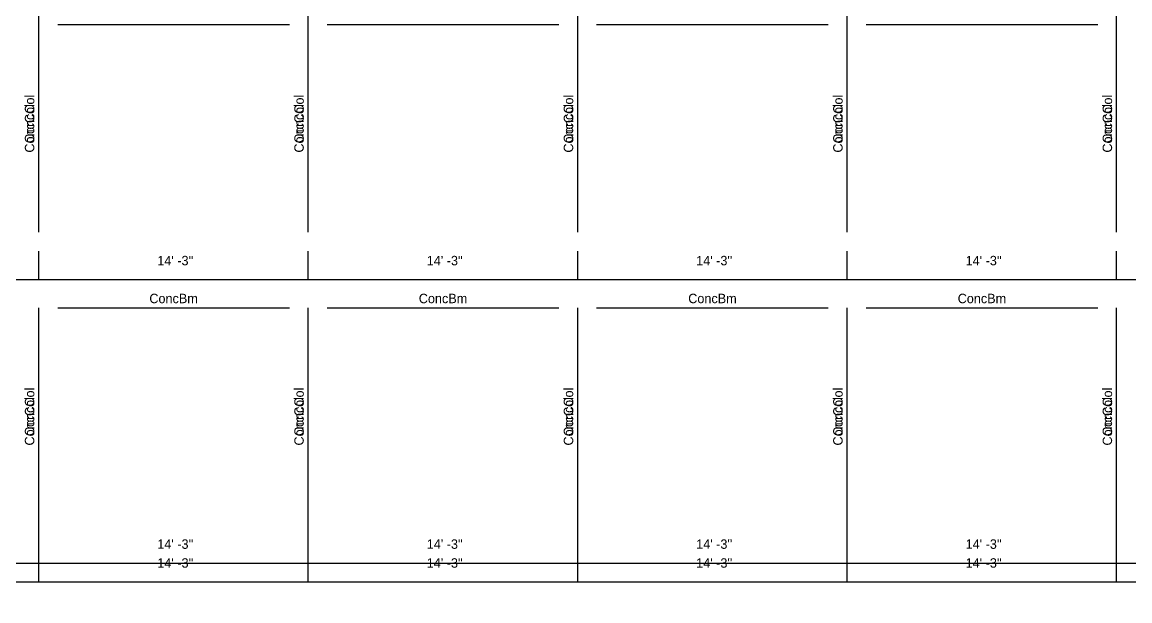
# Model space of a CAD drawing. Extents: x -38 to 2998, y -195 to 11529.
# Drawn here: x 734 to 1437, y -186 to 181 of the extents above; entities that cross this region are included whole.
import ezdxf
from ezdxf.enums import TextEntityAlignment as Align

# ---------------------------------------------------------------- set-up
doc = ezdxf.new("R2010")
doc.units = 0
doc.header["$MEASUREMENT"] = 0
doc.layers.get('0').update_dxf_attribs({"linetype": 'CONTINUOUS'})
for name, color, linetype in [('CENTERLINES', 7, 'CONTINUOUS'), ('DIMENSIONS', 4, 'CONTINUOUS'), ('TEXT', 5, 'CONTINUOUS')]:
    doc.layers.add(name, color=color, linetype=linetype)
doc.dimstyles.get("Standard").update_dxf_attribs({"dimtxt": 0.18, "dimasz": 0.18, "dimexe": 0.18, "dimexo": 0.0625, "dimgap": 0.09, "dimtad": 0, "dimtih": 1, "dimtoh": 1, "dimdec": 4, "dimzin": 0, "dimtxsty": 'STANDARD', "dimcen": 0.09, "dimazin": 3, "dimtfac": 1, "dimtdec": 4, "dimtofl": 0, "dimtmove": 0, "dimatfit": 3, "dimtolj": 1, "dimtzin": 0})

# ---------------------------------------------------------------- blocks, each defined once
blk = doc.blocks.new('*D3343')
at = {"color": 1, "linetype": 'BYBLOCK'}
for points in [[(578.73, -169.23), (577.67, -170.29), (570.25, -177.71), (569.19, -178.77)], [(749.73, -169.23), (748.67, -170.29), (741.25, -177.71), (740.19, -178.77)]]:
    blk.add_solid(points, dxfattribs=at)
at = {"layer": 'DIMENSIONS', "color": 9, "linetype": 'BYBLOCK'}
for p, q in [((573.96, -174), (573.96, -156)), ((744.96, -174), (744.96, -156))]:
    blk.add_line(p, q, dxfattribs=at)
at = {"layer": 'DIMENSIONS', "color": 0, "linetype": 'BYBLOCK'}
blk.add_line((573.96, -174), (744.96, -174), dxfattribs=at)
at = {"layer": 'DIMENSIONS', "color": 0, "linetype": 'BYBLOCK', "insert": (659.46, -162), "char_height": 6, "attachment_point": 5}
blk.add_mtext("\\A1; 14' -3''", dxfattribs=at)
blk = doc.blocks.new('*D3344')
at = {"color": 1, "linetype": 'BYBLOCK'}
for points in [[(749.73, -169.23), (748.67, -170.29), (741.25, -177.71), (740.19, -178.77)], [(920.73, -169.23), (919.67, -170.29), (912.25, -177.71), (911.19, -178.77)]]:
    blk.add_solid(points, dxfattribs=at)
at = {"layer": 'DIMENSIONS', "color": 9, "linetype": 'BYBLOCK'}
for p, q in [((744.96, -174), (744.96, -156)), ((915.96, -174), (915.96, -156))]:
    blk.add_line(p, q, dxfattribs=at)
at = {"layer": 'DIMENSIONS', "color": 0, "linetype": 'BYBLOCK'}
blk.add_line((744.96, -174), (915.96, -174), dxfattribs=at)
at = {"layer": 'DIMENSIONS', "color": 0, "linetype": 'BYBLOCK', "insert": (830.46, -162), "char_height": 6, "attachment_point": 5}
blk.add_mtext("\\A1; 14' -3''", dxfattribs=at)
blk = doc.blocks.new('*D3345')
at = {"color": 1, "linetype": 'BYBLOCK'}
for points in [[(920.73, -169.23), (919.67, -170.29), (912.25, -177.71), (911.19, -178.77)], [(1091.73, -169.23), (1090.67, -170.29), (1083.25, -177.71), (1082.19, -178.77)]]:
    blk.add_solid(points, dxfattribs=at)
at = {"layer": 'DIMENSIONS', "color": 9, "linetype": 'BYBLOCK'}
for p, q in [((915.96, -174), (915.96, -156)), ((1086.96, -174), (1086.96, -156))]:
    blk.add_line(p, q, dxfattribs=at)
at = {"layer": 'DIMENSIONS', "color": 0, "linetype": 'BYBLOCK'}
blk.add_line((915.96, -174), (1086.96, -174), dxfattribs=at)
at = {"layer": 'DIMENSIONS', "color": 0, "linetype": 'BYBLOCK', "insert": (1001.46, -162), "char_height": 6, "attachment_point": 5}
blk.add_mtext("\\A1; 14' -3''", dxfattribs=at)
blk = doc.blocks.new('*D3346')
at = {"color": 1, "linetype": 'BYBLOCK'}
for points in [[(1091.73, -169.23), (1090.67, -170.29), (1083.25, -177.71), (1082.19, -178.77)], [(1262.73, -169.23), (1261.67, -170.29), (1254.25, -177.71), (1253.19, -178.77)]]:
    blk.add_solid(points, dxfattribs=at)
at = {"layer": 'DIMENSIONS', "color": 9, "linetype": 'BYBLOCK'}
for p, q in [((1086.96, -174), (1086.96, -156)), ((1257.96, -174), (1257.96, -156))]:
    blk.add_line(p, q, dxfattribs=at)
at = {"layer": 'DIMENSIONS', "color": 0, "linetype": 'BYBLOCK'}
blk.add_line((1086.96, -174), (1257.96, -174), dxfattribs=at)
at = {"layer": 'DIMENSIONS', "color": 0, "linetype": 'BYBLOCK', "insert": (1172.46, -162), "char_height": 6, "attachment_point": 5}
blk.add_mtext("\\A1; 14' -3''", dxfattribs=at)
blk = doc.blocks.new('*D3347')
at = {"color": 1, "linetype": 'BYBLOCK'}
for points in [[(1262.73, -169.23), (1261.67, -170.29), (1254.25, -177.71), (1253.19, -178.77)], [(1433.73, -169.23), (1432.67, -170.29), (1425.25, -177.71), (1424.19, -178.77)]]:
    blk.add_solid(points, dxfattribs=at)
at = {"layer": 'DIMENSIONS', "color": 9, "linetype": 'BYBLOCK'}
for p, q in [((1257.96, -174), (1257.96, -156)), ((1428.96, -174), (1428.96, -156))]:
    blk.add_line(p, q, dxfattribs=at)
at = {"layer": 'DIMENSIONS', "color": 0, "linetype": 'BYBLOCK'}
blk.add_line((1257.96, -174), (1428.96, -174), dxfattribs=at)
at = {"layer": 'DIMENSIONS', "color": 0, "linetype": 'BYBLOCK', "insert": (1343.46, -162), "char_height": 6, "attachment_point": 5}
blk.add_mtext("\\A1; 14' -3''", dxfattribs=at)
blk = doc.blocks.new('*D3348')
at = {"color": 1, "linetype": 'BYBLOCK'}
for points in [[(1433.73, -169.23), (1432.67, -170.29), (1425.25, -177.71), (1424.19, -178.77)], [(1604.73, -169.23), (1603.67, -170.29), (1596.25, -177.71), (1595.19, -178.77)]]:
    blk.add_solid(points, dxfattribs=at)
at = {"layer": 'DIMENSIONS', "color": 9, "linetype": 'BYBLOCK'}
for p, q in [((1428.96, -174), (1428.96, -156)), ((1599.96, -174), (1599.96, -156))]:
    blk.add_line(p, q, dxfattribs=at)
at = {"layer": 'DIMENSIONS', "color": 0, "linetype": 'BYBLOCK'}
blk.add_line((1428.96, -174), (1599.96, -174), dxfattribs=at)
at = {"layer": 'DIMENSIONS', "color": 0, "linetype": 'BYBLOCK', "insert": (1514.46, -162), "char_height": 6, "attachment_point": 5}
blk.add_mtext("\\A1; 14' -3''", dxfattribs=at)
blk = doc.blocks.new('*D3364')
at = {"color": 1, "linetype": 'BYBLOCK'}
for points in [[(578.73, 22.77), (577.67, 21.71), (570.25, 14.29), (569.19, 13.23)], [(749.73, 22.77), (748.67, 21.71), (741.25, 14.29), (740.19, 13.23)]]:
    blk.add_solid(points, dxfattribs=at)
at = {"layer": 'DIMENSIONS', "color": 9, "linetype": 'BYBLOCK'}
for p, q in [((573.96, 18), (573.96, 36)), ((744.96, 18), (744.96, 36))]:
    blk.add_line(p, q, dxfattribs=at)
at = {"layer": 'DIMENSIONS', "color": 0, "linetype": 'BYBLOCK'}
blk.add_line((573.96, 18), (744.96, 18), dxfattribs=at)
at = {"layer": 'DIMENSIONS', "color": 0, "linetype": 'BYBLOCK', "insert": (659.46, 30), "char_height": 6, "attachment_point": 5}
blk.add_mtext("\\A1; 14' -3''", dxfattribs=at)
blk = doc.blocks.new('*D3365')
at = {"color": 1, "linetype": 'BYBLOCK'}
for points in [[(749.73, 22.77), (748.67, 21.71), (741.25, 14.29), (740.19, 13.23)], [(920.73, 22.77), (919.67, 21.71), (912.25, 14.29), (911.19, 13.23)]]:
    blk.add_solid(points, dxfattribs=at)
at = {"layer": 'DIMENSIONS', "color": 9, "linetype": 'BYBLOCK'}
for p, q in [((744.96, 18), (744.96, 36)), ((915.96, 18), (915.96, 36))]:
    blk.add_line(p, q, dxfattribs=at)
at = {"layer": 'DIMENSIONS', "color": 0, "linetype": 'BYBLOCK'}
blk.add_line((744.96, 18), (915.96, 18), dxfattribs=at)
at = {"layer": 'DIMENSIONS', "color": 0, "linetype": 'BYBLOCK', "insert": (830.46, 30), "char_height": 6, "attachment_point": 5}
blk.add_mtext("\\A1; 14' -3''", dxfattribs=at)
blk = doc.blocks.new('*D3366')
at = {"color": 1, "linetype": 'BYBLOCK'}
for points in [[(920.73, 22.77), (919.67, 21.71), (912.25, 14.29), (911.19, 13.23)], [(1091.73, 22.77), (1090.67, 21.71), (1083.25, 14.29), (1082.19, 13.23)]]:
    blk.add_solid(points, dxfattribs=at)
at = {"layer": 'DIMENSIONS', "color": 9, "linetype": 'BYBLOCK'}
for p, q in [((915.96, 18), (915.96, 36)), ((1086.96, 18), (1086.96, 36))]:
    blk.add_line(p, q, dxfattribs=at)
at = {"layer": 'DIMENSIONS', "color": 0, "linetype": 'BYBLOCK'}
blk.add_line((915.96, 18), (1086.96, 18), dxfattribs=at)
at = {"layer": 'DIMENSIONS', "color": 0, "linetype": 'BYBLOCK', "insert": (1001.46, 30), "char_height": 6, "attachment_point": 5}
blk.add_mtext("\\A1; 14' -3''", dxfattribs=at)
blk = doc.blocks.new('*D3367')
at = {"color": 1, "linetype": 'BYBLOCK'}
for points in [[(1091.73, 22.77), (1090.67, 21.71), (1083.25, 14.29), (1082.19, 13.23)], [(1262.73, 22.77), (1261.67, 21.71), (1254.25, 14.29), (1253.19, 13.23)]]:
    blk.add_solid(points, dxfattribs=at)
at = {"layer": 'DIMENSIONS', "color": 9, "linetype": 'BYBLOCK'}
for p, q in [((1086.96, 18), (1086.96, 36)), ((1257.96, 18), (1257.96, 36))]:
    blk.add_line(p, q, dxfattribs=at)
at = {"layer": 'DIMENSIONS', "color": 0, "linetype": 'BYBLOCK'}
blk.add_line((1086.96, 18), (1257.96, 18), dxfattribs=at)
at = {"layer": 'DIMENSIONS', "color": 0, "linetype": 'BYBLOCK', "insert": (1172.46, 30), "char_height": 6, "attachment_point": 5}
blk.add_mtext("\\A1; 14' -3''", dxfattribs=at)
blk = doc.blocks.new('*D3368')
at = {"color": 1, "linetype": 'BYBLOCK'}
for points in [[(1262.73, 22.77), (1261.67, 21.71), (1254.25, 14.29), (1253.19, 13.23)], [(1433.73, 22.77), (1432.67, 21.71), (1425.25, 14.29), (1424.19, 13.23)]]:
    blk.add_solid(points, dxfattribs=at)
at = {"layer": 'DIMENSIONS', "color": 9, "linetype": 'BYBLOCK'}
for p, q in [((1257.96, 18), (1257.96, 36)), ((1428.96, 18), (1428.96, 36))]:
    blk.add_line(p, q, dxfattribs=at)
at = {"layer": 'DIMENSIONS', "color": 0, "linetype": 'BYBLOCK'}
blk.add_line((1257.96, 18), (1428.96, 18), dxfattribs=at)
at = {"layer": 'DIMENSIONS', "color": 0, "linetype": 'BYBLOCK', "insert": (1343.46, 30), "char_height": 6, "attachment_point": 5}
blk.add_mtext("\\A1; 14' -3''", dxfattribs=at)
blk = doc.blocks.new('*D3369')
at = {"color": 1, "linetype": 'BYBLOCK'}
for points in [[(1433.73, 22.77), (1432.67, 21.71), (1425.25, 14.29), (1424.19, 13.23)], [(1604.73, 22.77), (1603.67, 21.71), (1596.25, 14.29), (1595.19, 13.23)]]:
    blk.add_solid(points, dxfattribs=at)
at = {"layer": 'DIMENSIONS', "color": 9, "linetype": 'BYBLOCK'}
for p, q in [((1428.96, 18), (1428.96, 36)), ((1599.96, 18), (1599.96, 36))]:
    blk.add_line(p, q, dxfattribs=at)
at = {"layer": 'DIMENSIONS', "color": 0, "linetype": 'BYBLOCK'}
blk.add_line((1428.96, 18), (1599.96, 18), dxfattribs=at)
at = {"layer": 'DIMENSIONS', "color": 0, "linetype": 'BYBLOCK', "insert": (1514.46, 30), "char_height": 6, "attachment_point": 5}
blk.add_mtext("\\A1; 14' -3''", dxfattribs=at)
blk = doc.blocks.new('*D3813')
at = {"color": 1, "linetype": 'BYBLOCK'}
for points in [[(578.73, -157.23), (577.67, -158.29), (570.25, -165.71), (569.19, -166.77)], [(749.73, -157.23), (748.67, -158.29), (741.25, -165.71), (740.19, -166.77)]]:
    blk.add_solid(points, dxfattribs=at)
at = {"layer": 'DIMENSIONS', "color": 9, "linetype": 'BYBLOCK'}
for p, q in [((573.96, -162), (573.96, -144)), ((744.96, -162), (744.96, -144))]:
    blk.add_line(p, q, dxfattribs=at)
at = {"layer": 'DIMENSIONS', "color": 0, "linetype": 'BYBLOCK'}
blk.add_line((573.96, -162), (744.96, -162), dxfattribs=at)
at = {"layer": 'DIMENSIONS', "color": 0, "linetype": 'BYBLOCK', "insert": (659.46, -150), "char_height": 6, "attachment_point": 5}
blk.add_mtext("\\A1; 14' -3''", dxfattribs=at)
blk = doc.blocks.new('*D3814')
at = {"color": 1, "linetype": 'BYBLOCK'}
for points in [[(749.73, -157.23), (748.67, -158.29), (741.25, -165.71), (740.19, -166.77)], [(920.73, -157.23), (919.67, -158.29), (912.25, -165.71), (911.19, -166.77)]]:
    blk.add_solid(points, dxfattribs=at)
at = {"layer": 'DIMENSIONS', "color": 9, "linetype": 'BYBLOCK'}
for p, q in [((744.96, -162), (744.96, -144)), ((915.96, -162), (915.96, -144))]:
    blk.add_line(p, q, dxfattribs=at)
at = {"layer": 'DIMENSIONS', "color": 0, "linetype": 'BYBLOCK'}
blk.add_line((744.96, -162), (915.96, -162), dxfattribs=at)
at = {"layer": 'DIMENSIONS', "color": 0, "linetype": 'BYBLOCK', "insert": (830.46, -150), "char_height": 6, "attachment_point": 5}
blk.add_mtext("\\A1; 14' -3''", dxfattribs=at)
blk = doc.blocks.new('*D3815')
at = {"color": 1, "linetype": 'BYBLOCK'}
for points in [[(920.73, -157.23), (919.67, -158.29), (912.25, -165.71), (911.19, -166.77)], [(1091.73, -157.23), (1090.67, -158.29), (1083.25, -165.71), (1082.19, -166.77)]]:
    blk.add_solid(points, dxfattribs=at)
at = {"layer": 'DIMENSIONS', "color": 9, "linetype": 'BYBLOCK'}
for p, q in [((915.96, -162), (915.96, -144)), ((1086.96, -162), (1086.96, -144))]:
    blk.add_line(p, q, dxfattribs=at)
at = {"layer": 'DIMENSIONS', "color": 0, "linetype": 'BYBLOCK'}
blk.add_line((915.96, -162), (1086.96, -162), dxfattribs=at)
at = {"layer": 'DIMENSIONS', "color": 0, "linetype": 'BYBLOCK', "insert": (1001.46, -150), "char_height": 6, "attachment_point": 5}
blk.add_mtext("\\A1; 14' -3''", dxfattribs=at)
blk = doc.blocks.new('*D3816')
at = {"color": 1, "linetype": 'BYBLOCK'}
for points in [[(1091.73, -157.23), (1090.67, -158.29), (1083.25, -165.71), (1082.19, -166.77)], [(1262.73, -157.23), (1261.67, -158.29), (1254.25, -165.71), (1253.19, -166.77)]]:
    blk.add_solid(points, dxfattribs=at)
at = {"layer": 'DIMENSIONS', "color": 9, "linetype": 'BYBLOCK'}
for p, q in [((1086.96, -162), (1086.96, -144)), ((1257.96, -162), (1257.96, -144))]:
    blk.add_line(p, q, dxfattribs=at)
at = {"layer": 'DIMENSIONS', "color": 0, "linetype": 'BYBLOCK'}
blk.add_line((1086.96, -162), (1257.96, -162), dxfattribs=at)
at = {"layer": 'DIMENSIONS', "color": 0, "linetype": 'BYBLOCK', "insert": (1172.46, -150), "char_height": 6, "attachment_point": 5}
blk.add_mtext("\\A1; 14' -3''", dxfattribs=at)
blk = doc.blocks.new('*D3817')
at = {"color": 1, "linetype": 'BYBLOCK'}
for points in [[(1262.73, -157.23), (1261.67, -158.29), (1254.25, -165.71), (1253.19, -166.77)], [(1433.73, -157.23), (1432.67, -158.29), (1425.25, -165.71), (1424.19, -166.77)]]:
    blk.add_solid(points, dxfattribs=at)
at = {"layer": 'DIMENSIONS', "color": 9, "linetype": 'BYBLOCK'}
for p, q in [((1257.96, -162), (1257.96, -144)), ((1428.96, -162), (1428.96, -144))]:
    blk.add_line(p, q, dxfattribs=at)
at = {"layer": 'DIMENSIONS', "color": 0, "linetype": 'BYBLOCK'}
blk.add_line((1257.96, -162), (1428.96, -162), dxfattribs=at)
at = {"layer": 'DIMENSIONS', "color": 0, "linetype": 'BYBLOCK', "insert": (1343.46, -150), "char_height": 6, "attachment_point": 5}
blk.add_mtext("\\A1; 14' -3''", dxfattribs=at)
blk = doc.blocks.new('*D3818')
at = {"color": 1, "linetype": 'BYBLOCK'}
for points in [[(1433.73, -157.23), (1432.67, -158.29), (1425.25, -165.71), (1424.19, -166.77)], [(1604.73, -157.23), (1603.67, -158.29), (1596.25, -165.71), (1595.19, -166.77)]]:
    blk.add_solid(points, dxfattribs=at)
at = {"layer": 'DIMENSIONS', "color": 9, "linetype": 'BYBLOCK'}
for p, q in [((1428.96, -162), (1428.96, -144)), ((1599.96, -162), (1599.96, -144))]:
    blk.add_line(p, q, dxfattribs=at)
at = {"layer": 'DIMENSIONS', "color": 0, "linetype": 'BYBLOCK'}
blk.add_line((1428.96, -162), (1599.96, -162), dxfattribs=at)
at = {"layer": 'DIMENSIONS', "color": 0, "linetype": 'BYBLOCK', "insert": (1514.46, -150), "char_height": 6, "attachment_point": 5}
blk.add_mtext("\\A1; 14' -3''", dxfattribs=at)
blk = doc.blocks.new('*D3834')
at = {"color": 1, "linetype": 'BYBLOCK'}
for points in [[(578.73, 22.77), (577.67, 21.71), (570.25, 14.29), (569.19, 13.23)], [(749.73, 22.77), (748.67, 21.71), (741.25, 14.29), (740.19, 13.23)]]:
    blk.add_solid(points, dxfattribs=at)
at = {"layer": 'DIMENSIONS', "color": 9, "linetype": 'BYBLOCK'}
for p, q in [((573.96, 18), (573.96, 36)), ((744.96, 18), (744.96, 36))]:
    blk.add_line(p, q, dxfattribs=at)
at = {"layer": 'DIMENSIONS', "color": 0, "linetype": 'BYBLOCK'}
blk.add_line((573.96, 18), (744.96, 18), dxfattribs=at)
at = {"layer": 'DIMENSIONS', "color": 0, "linetype": 'BYBLOCK', "insert": (659.46, 30), "char_height": 6, "attachment_point": 5}
blk.add_mtext("\\A1; 14' -3''", dxfattribs=at)
blk = doc.blocks.new('*D3835')
at = {"color": 1, "linetype": 'BYBLOCK'}
for points in [[(749.73, 22.77), (748.67, 21.71), (741.25, 14.29), (740.19, 13.23)], [(920.73, 22.77), (919.67, 21.71), (912.25, 14.29), (911.19, 13.23)]]:
    blk.add_solid(points, dxfattribs=at)
at = {"layer": 'DIMENSIONS', "color": 9, "linetype": 'BYBLOCK'}
for p, q in [((744.96, 18), (744.96, 36)), ((915.96, 18), (915.96, 36))]:
    blk.add_line(p, q, dxfattribs=at)
at = {"layer": 'DIMENSIONS', "color": 0, "linetype": 'BYBLOCK'}
blk.add_line((744.96, 18), (915.96, 18), dxfattribs=at)
at = {"layer": 'DIMENSIONS', "color": 0, "linetype": 'BYBLOCK', "insert": (830.46, 30), "char_height": 6, "attachment_point": 5}
blk.add_mtext("\\A1; 14' -3''", dxfattribs=at)
blk = doc.blocks.new('*D3836')
at = {"color": 1, "linetype": 'BYBLOCK'}
for points in [[(920.73, 22.77), (919.67, 21.71), (912.25, 14.29), (911.19, 13.23)], [(1091.73, 22.77), (1090.67, 21.71), (1083.25, 14.29), (1082.19, 13.23)]]:
    blk.add_solid(points, dxfattribs=at)
at = {"layer": 'DIMENSIONS', "color": 9, "linetype": 'BYBLOCK'}
for p, q in [((915.96, 18), (915.96, 36)), ((1086.96, 18), (1086.96, 36))]:
    blk.add_line(p, q, dxfattribs=at)
at = {"layer": 'DIMENSIONS', "color": 0, "linetype": 'BYBLOCK'}
blk.add_line((915.96, 18), (1086.96, 18), dxfattribs=at)
at = {"layer": 'DIMENSIONS', "color": 0, "linetype": 'BYBLOCK', "insert": (1001.46, 30), "char_height": 6, "attachment_point": 5}
blk.add_mtext("\\A1; 14' -3''", dxfattribs=at)
blk = doc.blocks.new('*D3837')
at = {"color": 1, "linetype": 'BYBLOCK'}
for points in [[(1091.73, 22.77), (1090.67, 21.71), (1083.25, 14.29), (1082.19, 13.23)], [(1262.73, 22.77), (1261.67, 21.71), (1254.25, 14.29), (1253.19, 13.23)]]:
    blk.add_solid(points, dxfattribs=at)
at = {"layer": 'DIMENSIONS', "color": 9, "linetype": 'BYBLOCK'}
for p, q in [((1086.96, 18), (1086.96, 36)), ((1257.96, 18), (1257.96, 36))]:
    blk.add_line(p, q, dxfattribs=at)
at = {"layer": 'DIMENSIONS', "color": 0, "linetype": 'BYBLOCK'}
blk.add_line((1086.96, 18), (1257.96, 18), dxfattribs=at)
at = {"layer": 'DIMENSIONS', "color": 0, "linetype": 'BYBLOCK', "insert": (1172.46, 30), "char_height": 6, "attachment_point": 5}
blk.add_mtext("\\A1; 14' -3''", dxfattribs=at)
blk = doc.blocks.new('*D3838')
at = {"color": 1, "linetype": 'BYBLOCK'}
for points in [[(1262.73, 22.77), (1261.67, 21.71), (1254.25, 14.29), (1253.19, 13.23)], [(1433.73, 22.77), (1432.67, 21.71), (1425.25, 14.29), (1424.19, 13.23)]]:
    blk.add_solid(points, dxfattribs=at)
at = {"layer": 'DIMENSIONS', "color": 9, "linetype": 'BYBLOCK'}
for p, q in [((1257.96, 18), (1257.96, 36)), ((1428.96, 18), (1428.96, 36))]:
    blk.add_line(p, q, dxfattribs=at)
at = {"layer": 'DIMENSIONS', "color": 0, "linetype": 'BYBLOCK'}
blk.add_line((1257.96, 18), (1428.96, 18), dxfattribs=at)
at = {"layer": 'DIMENSIONS', "color": 0, "linetype": 'BYBLOCK', "insert": (1343.46, 30), "char_height": 6, "attachment_point": 5}
blk.add_mtext("\\A1; 14' -3''", dxfattribs=at)
blk = doc.blocks.new('*D3839')
at = {"color": 1, "linetype": 'BYBLOCK'}
for points in [[(1433.73, 22.77), (1432.67, 21.71), (1425.25, 14.29), (1424.19, 13.23)], [(1604.73, 22.77), (1603.67, 21.71), (1596.25, 14.29), (1595.19, 13.23)]]:
    blk.add_solid(points, dxfattribs=at)
at = {"layer": 'DIMENSIONS', "color": 9, "linetype": 'BYBLOCK'}
for p, q in [((1428.96, 18), (1428.96, 36)), ((1599.96, 18), (1599.96, 36))]:
    blk.add_line(p, q, dxfattribs=at)
at = {"layer": 'DIMENSIONS', "color": 0, "linetype": 'BYBLOCK'}
blk.add_line((1428.96, 18), (1599.96, 18), dxfattribs=at)
at = {"layer": 'DIMENSIONS', "color": 0, "linetype": 'BYBLOCK', "insert": (1514.46, 30), "char_height": 6, "attachment_point": 5}
blk.add_mtext("\\A1; 14' -3''", dxfattribs=at)
blk = doc.blocks.new('*D4283')
at = {"color": 1, "linetype": 'BYBLOCK'}
for points in [[(578.73, -157.23), (577.67, -158.29), (570.25, -165.71), (569.19, -166.77)], [(749.73, -157.23), (748.67, -158.29), (741.25, -165.71), (740.19, -166.77)]]:
    blk.add_solid(points, dxfattribs=at)
at = {"layer": 'DIMENSIONS', "color": 9, "linetype": 'BYBLOCK'}
for p, q in [((573.96, -162), (573.96, -144)), ((744.96, -162), (744.96, -144))]:
    blk.add_line(p, q, dxfattribs=at)
at = {"layer": 'DIMENSIONS', "color": 0, "linetype": 'BYBLOCK'}
blk.add_line((573.96, -162), (744.96, -162), dxfattribs=at)
at = {"layer": 'DIMENSIONS', "color": 0, "linetype": 'BYBLOCK', "insert": (659.46, -150), "char_height": 6, "attachment_point": 5}
blk.add_mtext("\\A1; 14' -3''", dxfattribs=at)
blk = doc.blocks.new('*D4284')
at = {"color": 1, "linetype": 'BYBLOCK'}
for points in [[(749.73, -157.23), (748.67, -158.29), (741.25, -165.71), (740.19, -166.77)], [(920.73, -157.23), (919.67, -158.29), (912.25, -165.71), (911.19, -166.77)]]:
    blk.add_solid(points, dxfattribs=at)
at = {"layer": 'DIMENSIONS', "color": 9, "linetype": 'BYBLOCK'}
for p, q in [((744.96, -162), (744.96, -144)), ((915.96, -162), (915.96, -144))]:
    blk.add_line(p, q, dxfattribs=at)
at = {"layer": 'DIMENSIONS', "color": 0, "linetype": 'BYBLOCK'}
blk.add_line((744.96, -162), (915.96, -162), dxfattribs=at)
at = {"layer": 'DIMENSIONS', "color": 0, "linetype": 'BYBLOCK', "insert": (830.46, -150), "char_height": 6, "attachment_point": 5}
blk.add_mtext("\\A1; 14' -3''", dxfattribs=at)
blk = doc.blocks.new('*D4285')
at = {"color": 1, "linetype": 'BYBLOCK'}
for points in [[(920.73, -157.23), (919.67, -158.29), (912.25, -165.71), (911.19, -166.77)], [(1091.73, -157.23), (1090.67, -158.29), (1083.25, -165.71), (1082.19, -166.77)]]:
    blk.add_solid(points, dxfattribs=at)
at = {"layer": 'DIMENSIONS', "color": 9, "linetype": 'BYBLOCK'}
for p, q in [((915.96, -162), (915.96, -144)), ((1086.96, -162), (1086.96, -144))]:
    blk.add_line(p, q, dxfattribs=at)
at = {"layer": 'DIMENSIONS', "color": 0, "linetype": 'BYBLOCK'}
blk.add_line((915.96, -162), (1086.96, -162), dxfattribs=at)
at = {"layer": 'DIMENSIONS', "color": 0, "linetype": 'BYBLOCK', "insert": (1001.46, -150), "char_height": 6, "attachment_point": 5}
blk.add_mtext("\\A1; 14' -3''", dxfattribs=at)
blk = doc.blocks.new('*D4286')
at = {"color": 1, "linetype": 'BYBLOCK'}
for points in [[(1091.73, -157.23), (1090.67, -158.29), (1083.25, -165.71), (1082.19, -166.77)], [(1262.73, -157.23), (1261.67, -158.29), (1254.25, -165.71), (1253.19, -166.77)]]:
    blk.add_solid(points, dxfattribs=at)
at = {"layer": 'DIMENSIONS', "color": 9, "linetype": 'BYBLOCK'}
for p, q in [((1086.96, -162), (1086.96, -144)), ((1257.96, -162), (1257.96, -144))]:
    blk.add_line(p, q, dxfattribs=at)
at = {"layer": 'DIMENSIONS', "color": 0, "linetype": 'BYBLOCK'}
blk.add_line((1086.96, -162), (1257.96, -162), dxfattribs=at)
at = {"layer": 'DIMENSIONS', "color": 0, "linetype": 'BYBLOCK', "insert": (1172.46, -150), "char_height": 6, "attachment_point": 5}
blk.add_mtext("\\A1; 14' -3''", dxfattribs=at)
blk = doc.blocks.new('*D4287')
at = {"color": 1, "linetype": 'BYBLOCK'}
for points in [[(1262.73, -157.23), (1261.67, -158.29), (1254.25, -165.71), (1253.19, -166.77)], [(1433.73, -157.23), (1432.67, -158.29), (1425.25, -165.71), (1424.19, -166.77)]]:
    blk.add_solid(points, dxfattribs=at)
at = {"layer": 'DIMENSIONS', "color": 9, "linetype": 'BYBLOCK'}
for p, q in [((1257.96, -162), (1257.96, -144)), ((1428.96, -162), (1428.96, -144))]:
    blk.add_line(p, q, dxfattribs=at)
at = {"layer": 'DIMENSIONS', "color": 0, "linetype": 'BYBLOCK'}
blk.add_line((1257.96, -162), (1428.96, -162), dxfattribs=at)
at = {"layer": 'DIMENSIONS', "color": 0, "linetype": 'BYBLOCK', "insert": (1343.46, -150), "char_height": 6, "attachment_point": 5}
blk.add_mtext("\\A1; 14' -3''", dxfattribs=at)
blk = doc.blocks.new('*D4288')
at = {"color": 1, "linetype": 'BYBLOCK'}
for points in [[(1433.73, -157.23), (1432.67, -158.29), (1425.25, -165.71), (1424.19, -166.77)], [(1604.73, -157.23), (1603.67, -158.29), (1596.25, -165.71), (1595.19, -166.77)]]:
    blk.add_solid(points, dxfattribs=at)
at = {"layer": 'DIMENSIONS', "color": 9, "linetype": 'BYBLOCK'}
for p, q in [((1428.96, -162), (1428.96, -144)), ((1599.96, -162), (1599.96, -144))]:
    blk.add_line(p, q, dxfattribs=at)
at = {"layer": 'DIMENSIONS', "color": 0, "linetype": 'BYBLOCK'}
blk.add_line((1428.96, -162), (1599.96, -162), dxfattribs=at)
at = {"layer": 'DIMENSIONS', "color": 0, "linetype": 'BYBLOCK', "insert": (1514.46, -150), "char_height": 6, "attachment_point": 5}
blk.add_mtext("\\A1; 14' -3''", dxfattribs=at)
blk = doc.blocks.new('*D4304')
at = {"color": 1, "linetype": 'BYBLOCK'}
for points in [[(578.73, 22.77), (577.67, 21.71), (570.25, 14.29), (569.19, 13.23)], [(749.73, 22.77), (748.67, 21.71), (741.25, 14.29), (740.19, 13.23)]]:
    blk.add_solid(points, dxfattribs=at)
at = {"layer": 'DIMENSIONS', "color": 9, "linetype": 'BYBLOCK'}
for p, q in [((573.96, 18), (573.96, 36)), ((744.96, 18), (744.96, 36))]:
    blk.add_line(p, q, dxfattribs=at)
at = {"layer": 'DIMENSIONS', "color": 0, "linetype": 'BYBLOCK'}
blk.add_line((573.96, 18), (744.96, 18), dxfattribs=at)
at = {"layer": 'DIMENSIONS', "color": 0, "linetype": 'BYBLOCK', "insert": (659.46, 30), "char_height": 6, "attachment_point": 5}
blk.add_mtext("\\A1; 14' -3''", dxfattribs=at)
blk = doc.blocks.new('*D4305')
at = {"color": 1, "linetype": 'BYBLOCK'}
for points in [[(749.73, 22.77), (748.67, 21.71), (741.25, 14.29), (740.19, 13.23)], [(920.73, 22.77), (919.67, 21.71), (912.25, 14.29), (911.19, 13.23)]]:
    blk.add_solid(points, dxfattribs=at)
at = {"layer": 'DIMENSIONS', "color": 9, "linetype": 'BYBLOCK'}
for p, q in [((744.96, 18), (744.96, 36)), ((915.96, 18), (915.96, 36))]:
    blk.add_line(p, q, dxfattribs=at)
at = {"layer": 'DIMENSIONS', "color": 0, "linetype": 'BYBLOCK'}
blk.add_line((744.96, 18), (915.96, 18), dxfattribs=at)
at = {"layer": 'DIMENSIONS', "color": 0, "linetype": 'BYBLOCK', "insert": (830.46, 30), "char_height": 6, "attachment_point": 5}
blk.add_mtext("\\A1; 14' -3''", dxfattribs=at)
blk = doc.blocks.new('*D4306')
at = {"color": 1, "linetype": 'BYBLOCK'}
for points in [[(920.73, 22.77), (919.67, 21.71), (912.25, 14.29), (911.19, 13.23)], [(1091.73, 22.77), (1090.67, 21.71), (1083.25, 14.29), (1082.19, 13.23)]]:
    blk.add_solid(points, dxfattribs=at)
at = {"layer": 'DIMENSIONS', "color": 9, "linetype": 'BYBLOCK'}
for p, q in [((915.96, 18), (915.96, 36)), ((1086.96, 18), (1086.96, 36))]:
    blk.add_line(p, q, dxfattribs=at)
at = {"layer": 'DIMENSIONS', "color": 0, "linetype": 'BYBLOCK'}
blk.add_line((915.96, 18), (1086.96, 18), dxfattribs=at)
at = {"layer": 'DIMENSIONS', "color": 0, "linetype": 'BYBLOCK', "insert": (1001.46, 30), "char_height": 6, "attachment_point": 5}
blk.add_mtext("\\A1; 14' -3''", dxfattribs=at)
blk = doc.blocks.new('*D4307')
at = {"color": 1, "linetype": 'BYBLOCK'}
for points in [[(1091.73, 22.77), (1090.67, 21.71), (1083.25, 14.29), (1082.19, 13.23)], [(1262.73, 22.77), (1261.67, 21.71), (1254.25, 14.29), (1253.19, 13.23)]]:
    blk.add_solid(points, dxfattribs=at)
at = {"layer": 'DIMENSIONS', "color": 9, "linetype": 'BYBLOCK'}
for p, q in [((1086.96, 18), (1086.96, 36)), ((1257.96, 18), (1257.96, 36))]:
    blk.add_line(p, q, dxfattribs=at)
at = {"layer": 'DIMENSIONS', "color": 0, "linetype": 'BYBLOCK'}
blk.add_line((1086.96, 18), (1257.96, 18), dxfattribs=at)
at = {"layer": 'DIMENSIONS', "color": 0, "linetype": 'BYBLOCK', "insert": (1172.46, 30), "char_height": 6, "attachment_point": 5}
blk.add_mtext("\\A1; 14' -3''", dxfattribs=at)
blk = doc.blocks.new('*D4308')
at = {"color": 1, "linetype": 'BYBLOCK'}
for points in [[(1262.73, 22.77), (1261.67, 21.71), (1254.25, 14.29), (1253.19, 13.23)], [(1433.73, 22.77), (1432.67, 21.71), (1425.25, 14.29), (1424.19, 13.23)]]:
    blk.add_solid(points, dxfattribs=at)
at = {"layer": 'DIMENSIONS', "color": 9, "linetype": 'BYBLOCK'}
for p, q in [((1257.96, 18), (1257.96, 36)), ((1428.96, 18), (1428.96, 36))]:
    blk.add_line(p, q, dxfattribs=at)
at = {"layer": 'DIMENSIONS', "color": 0, "linetype": 'BYBLOCK'}
blk.add_line((1257.96, 18), (1428.96, 18), dxfattribs=at)
at = {"layer": 'DIMENSIONS', "color": 0, "linetype": 'BYBLOCK', "insert": (1343.46, 30), "char_height": 6, "attachment_point": 5}
blk.add_mtext("\\A1; 14' -3''", dxfattribs=at)
blk = doc.blocks.new('*D4309')
at = {"color": 1, "linetype": 'BYBLOCK'}
for points in [[(1433.73, 22.77), (1432.67, 21.71), (1425.25, 14.29), (1424.19, 13.23)], [(1604.73, 22.77), (1603.67, 21.71), (1596.25, 14.29), (1595.19, 13.23)]]:
    blk.add_solid(points, dxfattribs=at)
at = {"layer": 'DIMENSIONS', "color": 9, "linetype": 'BYBLOCK'}
for p, q in [((1428.96, 18), (1428.96, 36)), ((1599.96, 18), (1599.96, 36))]:
    blk.add_line(p, q, dxfattribs=at)
at = {"layer": 'DIMENSIONS', "color": 0, "linetype": 'BYBLOCK'}
blk.add_line((1428.96, 18), (1599.96, 18), dxfattribs=at)
at = {"layer": 'DIMENSIONS', "color": 0, "linetype": 'BYBLOCK', "insert": (1514.46, 30), "char_height": 6, "attachment_point": 5}
blk.add_mtext("\\A1; 14' -3''", dxfattribs=at)
blk = doc.blocks.new('*D4753')
at = {"color": 1, "linetype": 'BYBLOCK'}
for points in [[(578.73, -157.23), (577.67, -158.29), (570.25, -165.71), (569.19, -166.77)], [(749.73, -157.23), (748.67, -158.29), (741.25, -165.71), (740.19, -166.77)]]:
    blk.add_solid(points, dxfattribs=at)
at = {"layer": 'DIMENSIONS', "color": 9, "linetype": 'BYBLOCK'}
for p, q in [((573.96, -162), (573.96, -144)), ((744.96, -162), (744.96, -144))]:
    blk.add_line(p, q, dxfattribs=at)
at = {"layer": 'DIMENSIONS', "color": 0, "linetype": 'BYBLOCK'}
blk.add_line((573.96, -162), (744.96, -162), dxfattribs=at)
at = {"layer": 'DIMENSIONS', "color": 0, "linetype": 'BYBLOCK', "insert": (659.46, -150), "char_height": 6, "attachment_point": 5}
blk.add_mtext("\\A1; 14' -3''", dxfattribs=at)
blk = doc.blocks.new('*D4754')
at = {"color": 1, "linetype": 'BYBLOCK'}
for points in [[(749.73, -157.23), (748.67, -158.29), (741.25, -165.71), (740.19, -166.77)], [(920.73, -157.23), (919.67, -158.29), (912.25, -165.71), (911.19, -166.77)]]:
    blk.add_solid(points, dxfattribs=at)
at = {"layer": 'DIMENSIONS', "color": 9, "linetype": 'BYBLOCK'}
for p, q in [((744.96, -162), (744.96, -144)), ((915.96, -162), (915.96, -144))]:
    blk.add_line(p, q, dxfattribs=at)
at = {"layer": 'DIMENSIONS', "color": 0, "linetype": 'BYBLOCK'}
blk.add_line((744.96, -162), (915.96, -162), dxfattribs=at)
at = {"layer": 'DIMENSIONS', "color": 0, "linetype": 'BYBLOCK', "insert": (830.46, -150), "char_height": 6, "attachment_point": 5}
blk.add_mtext("\\A1; 14' -3''", dxfattribs=at)
blk = doc.blocks.new('*D4755')
at = {"color": 1, "linetype": 'BYBLOCK'}
for points in [[(920.73, -157.23), (919.67, -158.29), (912.25, -165.71), (911.19, -166.77)], [(1091.73, -157.23), (1090.67, -158.29), (1083.25, -165.71), (1082.19, -166.77)]]:
    blk.add_solid(points, dxfattribs=at)
at = {"layer": 'DIMENSIONS', "color": 9, "linetype": 'BYBLOCK'}
for p, q in [((915.96, -162), (915.96, -144)), ((1086.96, -162), (1086.96, -144))]:
    blk.add_line(p, q, dxfattribs=at)
at = {"layer": 'DIMENSIONS', "color": 0, "linetype": 'BYBLOCK'}
blk.add_line((915.96, -162), (1086.96, -162), dxfattribs=at)
at = {"layer": 'DIMENSIONS', "color": 0, "linetype": 'BYBLOCK', "insert": (1001.46, -150), "char_height": 6, "attachment_point": 5}
blk.add_mtext("\\A1; 14' -3''", dxfattribs=at)
blk = doc.blocks.new('*D4756')
at = {"color": 1, "linetype": 'BYBLOCK'}
for points in [[(1091.73, -157.23), (1090.67, -158.29), (1083.25, -165.71), (1082.19, -166.77)], [(1262.73, -157.23), (1261.67, -158.29), (1254.25, -165.71), (1253.19, -166.77)]]:
    blk.add_solid(points, dxfattribs=at)
at = {"layer": 'DIMENSIONS', "color": 9, "linetype": 'BYBLOCK'}
for p, q in [((1086.96, -162), (1086.96, -144)), ((1257.96, -162), (1257.96, -144))]:
    blk.add_line(p, q, dxfattribs=at)
at = {"layer": 'DIMENSIONS', "color": 0, "linetype": 'BYBLOCK'}
blk.add_line((1086.96, -162), (1257.96, -162), dxfattribs=at)
at = {"layer": 'DIMENSIONS', "color": 0, "linetype": 'BYBLOCK', "insert": (1172.46, -150), "char_height": 6, "attachment_point": 5}
blk.add_mtext("\\A1; 14' -3''", dxfattribs=at)
blk = doc.blocks.new('*D4757')
at = {"color": 1, "linetype": 'BYBLOCK'}
for points in [[(1262.73, -157.23), (1261.67, -158.29), (1254.25, -165.71), (1253.19, -166.77)], [(1433.73, -157.23), (1432.67, -158.29), (1425.25, -165.71), (1424.19, -166.77)]]:
    blk.add_solid(points, dxfattribs=at)
at = {"layer": 'DIMENSIONS', "color": 9, "linetype": 'BYBLOCK'}
for p, q in [((1257.96, -162), (1257.96, -144)), ((1428.96, -162), (1428.96, -144))]:
    blk.add_line(p, q, dxfattribs=at)
at = {"layer": 'DIMENSIONS', "color": 0, "linetype": 'BYBLOCK'}
blk.add_line((1257.96, -162), (1428.96, -162), dxfattribs=at)
at = {"layer": 'DIMENSIONS', "color": 0, "linetype": 'BYBLOCK', "insert": (1343.46, -150), "char_height": 6, "attachment_point": 5}
blk.add_mtext("\\A1; 14' -3''", dxfattribs=at)
blk = doc.blocks.new('*D4758')
at = {"color": 1, "linetype": 'BYBLOCK'}
for points in [[(1433.73, -157.23), (1432.67, -158.29), (1425.25, -165.71), (1424.19, -166.77)], [(1604.73, -157.23), (1603.67, -158.29), (1596.25, -165.71), (1595.19, -166.77)]]:
    blk.add_solid(points, dxfattribs=at)
at = {"layer": 'DIMENSIONS', "color": 9, "linetype": 'BYBLOCK'}
for p, q in [((1428.96, -162), (1428.96, -144)), ((1599.96, -162), (1599.96, -144))]:
    blk.add_line(p, q, dxfattribs=at)
at = {"layer": 'DIMENSIONS', "color": 0, "linetype": 'BYBLOCK'}
blk.add_line((1428.96, -162), (1599.96, -162), dxfattribs=at)
at = {"layer": 'DIMENSIONS', "color": 0, "linetype": 'BYBLOCK', "insert": (1514.46, -150), "char_height": 6, "attachment_point": 5}
blk.add_mtext("\\A1; 14' -3''", dxfattribs=at)
blk = doc.blocks.new('*D4774')
at = {"color": 1, "linetype": 'BYBLOCK'}
for points in [[(578.73, 22.77), (577.67, 21.71), (570.25, 14.29), (569.19, 13.23)], [(749.73, 22.77), (748.67, 21.71), (741.25, 14.29), (740.19, 13.23)]]:
    blk.add_solid(points, dxfattribs=at)
at = {"layer": 'DIMENSIONS', "color": 9, "linetype": 'BYBLOCK'}
for p, q in [((573.96, 18), (573.96, 36)), ((744.96, 18), (744.96, 36))]:
    blk.add_line(p, q, dxfattribs=at)
at = {"layer": 'DIMENSIONS', "color": 0, "linetype": 'BYBLOCK'}
blk.add_line((573.96, 18), (744.96, 18), dxfattribs=at)
at = {"layer": 'DIMENSIONS', "color": 0, "linetype": 'BYBLOCK', "insert": (659.46, 30), "char_height": 6, "attachment_point": 5}
blk.add_mtext("\\A1; 14' -3''", dxfattribs=at)
blk = doc.blocks.new('*D4775')
at = {"color": 1, "linetype": 'BYBLOCK'}
for points in [[(749.73, 22.77), (748.67, 21.71), (741.25, 14.29), (740.19, 13.23)], [(920.73, 22.77), (919.67, 21.71), (912.25, 14.29), (911.19, 13.23)]]:
    blk.add_solid(points, dxfattribs=at)
at = {"layer": 'DIMENSIONS', "color": 9, "linetype": 'BYBLOCK'}
for p, q in [((744.96, 18), (744.96, 36)), ((915.96, 18), (915.96, 36))]:
    blk.add_line(p, q, dxfattribs=at)
at = {"layer": 'DIMENSIONS', "color": 0, "linetype": 'BYBLOCK'}
blk.add_line((744.96, 18), (915.96, 18), dxfattribs=at)
at = {"layer": 'DIMENSIONS', "color": 0, "linetype": 'BYBLOCK', "insert": (830.46, 30), "char_height": 6, "attachment_point": 5}
blk.add_mtext("\\A1; 14' -3''", dxfattribs=at)
blk = doc.blocks.new('*D4776')
at = {"color": 1, "linetype": 'BYBLOCK'}
for points in [[(920.73, 22.77), (919.67, 21.71), (912.25, 14.29), (911.19, 13.23)], [(1091.73, 22.77), (1090.67, 21.71), (1083.25, 14.29), (1082.19, 13.23)]]:
    blk.add_solid(points, dxfattribs=at)
at = {"layer": 'DIMENSIONS', "color": 9, "linetype": 'BYBLOCK'}
for p, q in [((915.96, 18), (915.96, 36)), ((1086.96, 18), (1086.96, 36))]:
    blk.add_line(p, q, dxfattribs=at)
at = {"layer": 'DIMENSIONS', "color": 0, "linetype": 'BYBLOCK'}
blk.add_line((915.96, 18), (1086.96, 18), dxfattribs=at)
at = {"layer": 'DIMENSIONS', "color": 0, "linetype": 'BYBLOCK', "insert": (1001.46, 30), "char_height": 6, "attachment_point": 5}
blk.add_mtext("\\A1; 14' -3''", dxfattribs=at)
blk = doc.blocks.new('*D4777')
at = {"color": 1, "linetype": 'BYBLOCK'}
for points in [[(1091.73, 22.77), (1090.67, 21.71), (1083.25, 14.29), (1082.19, 13.23)], [(1262.73, 22.77), (1261.67, 21.71), (1254.25, 14.29), (1253.19, 13.23)]]:
    blk.add_solid(points, dxfattribs=at)
at = {"layer": 'DIMENSIONS', "color": 9, "linetype": 'BYBLOCK'}
for p, q in [((1086.96, 18), (1086.96, 36)), ((1257.96, 18), (1257.96, 36))]:
    blk.add_line(p, q, dxfattribs=at)
at = {"layer": 'DIMENSIONS', "color": 0, "linetype": 'BYBLOCK'}
blk.add_line((1086.96, 18), (1257.96, 18), dxfattribs=at)
at = {"layer": 'DIMENSIONS', "color": 0, "linetype": 'BYBLOCK', "insert": (1172.46, 30), "char_height": 6, "attachment_point": 5}
blk.add_mtext("\\A1; 14' -3''", dxfattribs=at)
blk = doc.blocks.new('*D4778')
at = {"color": 1, "linetype": 'BYBLOCK'}
for points in [[(1262.73, 22.77), (1261.67, 21.71), (1254.25, 14.29), (1253.19, 13.23)], [(1433.73, 22.77), (1432.67, 21.71), (1425.25, 14.29), (1424.19, 13.23)]]:
    blk.add_solid(points, dxfattribs=at)
at = {"layer": 'DIMENSIONS', "color": 9, "linetype": 'BYBLOCK'}
for p, q in [((1257.96, 18), (1257.96, 36)), ((1428.96, 18), (1428.96, 36))]:
    blk.add_line(p, q, dxfattribs=at)
at = {"layer": 'DIMENSIONS', "color": 0, "linetype": 'BYBLOCK'}
blk.add_line((1257.96, 18), (1428.96, 18), dxfattribs=at)
at = {"layer": 'DIMENSIONS', "color": 0, "linetype": 'BYBLOCK', "insert": (1343.46, 30), "char_height": 6, "attachment_point": 5}
blk.add_mtext("\\A1; 14' -3''", dxfattribs=at)
blk = doc.blocks.new('*D4779')
at = {"color": 1, "linetype": 'BYBLOCK'}
for points in [[(1433.73, 22.77), (1432.67, 21.71), (1425.25, 14.29), (1424.19, 13.23)], [(1604.73, 22.77), (1603.67, 21.71), (1596.25, 14.29), (1595.19, 13.23)]]:
    blk.add_solid(points, dxfattribs=at)
at = {"layer": 'DIMENSIONS', "color": 9, "linetype": 'BYBLOCK'}
for p, q in [((1428.96, 18), (1428.96, 36)), ((1599.96, 18), (1599.96, 36))]:
    blk.add_line(p, q, dxfattribs=at)
at = {"layer": 'DIMENSIONS', "color": 0, "linetype": 'BYBLOCK'}
blk.add_line((1428.96, 18), (1599.96, 18), dxfattribs=at)
at = {"layer": 'DIMENSIONS', "color": 0, "linetype": 'BYBLOCK', "insert": (1514.46, 30), "char_height": 6, "attachment_point": 5}
blk.add_mtext("\\A1; 14' -3''", dxfattribs=at)

msp = doc.modelspace()

# ---------------------------------------------------------------- linework, layer by layer
at = {"layer": 'CENTERLINES', "color": 0, "linetype": 'CONTINUOUS'}
for p, q in [((744.96, 48), (744.96, 192)), ((915.96, 48), (915.96, 192)), ((1086.96, 48), (1086.96, 192)), ((1257.96, 48), (1257.96, 192)), ((1428.96, 48), (1428.96, 192)), ((744.96, 48), (744.96, 180)), ((744.96, 48), (744.96, 180)), ((744.96, 48), (744.96, 180)), ((756.96, 180), (903.96, 180)), ((756.96, 180), (903.96, 180)), ((756.96, 180), (903.96, 180)), ((915.96, 48), (915.96, 180)), ((915.96, 48), (915.96, 180)), ((915.96, 48), (915.96, 180)), ((927.96, 180), (1074.96, 180)), ((927.96, 180), (1074.96, 180)), ((927.96, 180), (1074.96, 180)), ((1086.96, 48), (1086.96, 180)), ((1086.96, 48), (1086.96, 180)), ((1086.96, 48), (1086.96, 180)), ((1098.96, 180), (1245.96, 180)), ((1098.96, 180), (1245.96, 180)), ((1098.96, 180), (1245.96, 180)), ((1257.96, 48), (1257.96, 180)), ((1257.96, 48), (1257.96, 180)), ((1257.96, 48), (1257.96, 180)), ((1269.96, 180), (1416.96, 180)), ((1269.96, 180), (1416.96, 180)), ((1269.96, 180), (1416.96, 180)), ((1428.96, 48), (1428.96, 180)), ((1428.96, 48), (1428.96, 180)), ((1428.96, 48), (1428.96, 180)), ((744.96, -144), (744.96, 0)), ((744.96, -132), (744.96, 0)), ((744.96, -132), (744.96, 0)), ((744.96, -132), (744.96, 0)), ((756.96, 0), (903.96, 0)), ((756.96, 0), (903.96, 0)), ((756.96, 0), (903.96, 0)), ((756.96, 0), (903.96, 0)), ((915.96, -144), (915.96, 0)), ((915.96, -132), (915.96, 0)), ((915.96, -132), (915.96, 0)), ((915.96, -132), (915.96, 0)), ((927.96, 0), (1074.96, 0)), ((927.96, 0), (1074.96, 0)), ((927.96, 0), (1074.96, 0)), ((927.96, 0), (1074.96, 0)), ((1086.96, -144), (1086.96, 0)), ((1086.96, -132), (1086.96, 0)), ((1086.96, -132), (1086.96, 0)), ((1086.96, -132), (1086.96, 0)), ((1098.96, 0), (1245.96, 0)), ((1098.96, 0), (1245.96, 0)), ((1098.96, 0), (1245.96, 0)), ((1098.96, 0), (1245.96, 0)), ((1257.96, -144), (1257.96, 0)), ((1257.96, -132), (1257.96, 0)), ((1257.96, -132), (1257.96, 0)), ((1257.96, -132), (1257.96, 0)), ((1269.96, 0), (1416.96, 0)), ((1269.96, 0), (1416.96, 0)), ((1269.96, 0), (1416.96, 0)), ((1269.96, 0), (1416.96, 0)), ((1428.96, -144), (1428.96, 0)), ((1428.96, -132), (1428.96, 0)), ((1428.96, -132), (1428.96, 0)), ((1428.96, -132), (1428.96, 0))]:
    msp.add_line(p, q, dxfattribs=at)

# ---------------------------------------------------------------- texts
at = {"layer": 'TEXT', "color": 0}
for p in [(738.96, 120), (909.96, 120), (1080.96, 120), (1251.96, 120), (1422.96, 120), (738.96, 114), (738.96, 114), (738.96, 114), (909.96, 114), (909.96, 114), (909.96, 114), (1080.96, 114), (1080.96, 114), (1080.96, 114), (1251.96, 114), (1251.96, 114), (1251.96, 114), (1422.96, 114), (1422.96, 114), (1422.96, 114), (738.96, -66), (738.96, -66), (738.96, -66), (909.96, -66), (909.96, -66), (909.96, -66), (1080.96, -66), (1080.96, -66), (1080.96, -66), (1251.96, -66), (1251.96, -66), (1251.96, -66), (1422.96, -66), (1422.96, -66), (1422.96, -66), (738.96, -72), (909.96, -72), (1080.96, -72), (1251.96, -72), (1422.96, -72)]:
    msp.add_text('ConcCol', height=6, rotation=90, dxfattribs=at).set_placement(p, align=Align.MIDDLE)
for p in [(830.46, 6), (830.46, 6), (830.46, 6), (830.46, 6), (1001.46, 6), (1001.46, 6), (1001.46, 6), (1001.46, 6), (1172.46, 6), (1172.46, 6), (1172.46, 6), (1172.46, 6), (1343.46, 6), (1343.46, 6), (1343.46, 6), (1343.46, 6)]:
    msp.add_text('ConcBm', height=6, dxfattribs=at).set_placement(p, align=Align.MIDDLE)

# ---------------------------------------------------------------- dimensions: what is measured, and where the dimension line sits
at = {"layer": 'DIMENSIONS'}
for base, p1, p2, picture, middle in [((744.96, 18), (573.96, 6), (744.96, 6), '*D3364', (659.46, 6)), ((744.96, 18), (573.96, 6), (744.96, 6), '*D3834', (659.46, 6)), ((744.96, 18), (573.96, 6), (744.96, 6), '*D4304', (659.46, 6)), ((744.96, 18), (573.96, 6), (744.96, 6), '*D4774', (659.46, 6)), ((915.96, 18), (744.96, 6), (915.96, 6), '*D3365', (830.46, 6)), ((915.96, 18), (744.96, 6), (915.96, 6), '*D3835', (830.46, 6)), ((915.96, 18), (744.96, 6), (915.96, 6), '*D4305', (830.46, 6)), ((915.96, 18), (744.96, 6), (915.96, 6), '*D4775', (830.46, 6)), ((1086.96, 18), (915.96, 6), (1086.96, 6), '*D3366', (1001.46, 6)), ((1086.96, 18), (915.96, 6), (1086.96, 6), '*D3836', (1001.46, 6)), ((1086.96, 18), (915.96, 6), (1086.96, 6), '*D4306', (1001.46, 6)), ((1086.96, 18), (915.96, 6), (1086.96, 6), '*D4776', (1001.46, 6)), ((1257.96, 18), (1086.96, 6), (1257.96, 6), '*D3367', (1172.46, 6)), ((1257.96, 18), (1086.96, 6), (1257.96, 6), '*D3837', (1172.46, 6)), ((1257.96, 18), (1086.96, 6), (1257.96, 6), '*D4307', (1172.46, 6)), ((1257.96, 18), (1086.96, 6), (1257.96, 6), '*D4777', (1172.46, 6)), ((1428.96, 18), (1257.96, 6), (1428.96, 6), '*D3368', (1343.46, 6)), ((1428.96, 18), (1257.96, 6), (1428.96, 6), '*D3838', (1343.46, 6)), ((1428.96, 18), (1257.96, 6), (1428.96, 6), '*D4308', (1343.46, 6)), ((1428.96, 18), (1257.96, 6), (1428.96, 6), '*D4778', (1343.46, 6)), ((1599.96, 18), (1428.96, 6), (1599.96, 6), '*D3369', (1514.46, 6)), ((1599.96, 18), (1428.96, 6), (1599.96, 6), '*D3839', (1514.46, 6)), ((1599.96, 18), (1428.96, 6), (1599.96, 6), '*D4309', (1514.46, 6)), ((1599.96, 18), (1428.96, 6), (1599.96, 6), '*D4779', (1514.46, 6)), ((744.96, -162), (573.96, -174), (744.96, -174), '*D3813', (659.46, -174)), ((744.96, -162), (573.96, -174), (744.96, -174), '*D4283', (659.46, -174)), ((744.96, -162), (573.96, -174), (744.96, -174), '*D4753', (659.46, -174)), ((915.96, -162), (744.96, -174), (915.96, -174), '*D3814', (830.46, -174)), ((915.96, -162), (744.96, -174), (915.96, -174), '*D4284', (830.46, -174)), ((915.96, -162), (744.96, -174), (915.96, -174), '*D4754', (830.46, -174)), ((1086.96, -162), (915.96, -174), (1086.96, -174), '*D3815', (1001.46, -174)), ((1086.96, -162), (915.96, -174), (1086.96, -174), '*D4285', (1001.46, -174)), ((1086.96, -162), (915.96, -174), (1086.96, -174), '*D4755', (1001.46, -174)), ((1257.96, -162), (1086.96, -174), (1257.96, -174), '*D3816', (1172.46, -174)), ((1257.96, -162), (1086.96, -174), (1257.96, -174), '*D4286', (1172.46, -174)), ((1257.96, -162), (1086.96, -174), (1257.96, -174), '*D4756', (1172.46, -174)), ((1428.96, -162), (1257.96, -174), (1428.96, -174), '*D3817', (1343.46, -174)), ((1428.96, -162), (1257.96, -174), (1428.96, -174), '*D4287', (1343.46, -174)), ((1428.96, -162), (1257.96, -174), (1428.96, -174), '*D4757', (1343.46, -174)), ((1599.96, -162), (1428.96, -174), (1599.96, -174), '*D3818', (1514.46, -174)), ((1599.96, -162), (1428.96, -174), (1599.96, -174), '*D4288', (1514.46, -174)), ((1599.96, -162), (1428.96, -174), (1599.96, -174), '*D4758', (1514.46, -174)), ((744.96, -174), (573.96, -186), (744.96, -186), '*D3343', (659.46, -186)), ((915.96, -174), (744.96, -186), (915.96, -186), '*D3344', (830.46, -186)), ((1086.96, -174), (915.96, -186), (1086.96, -186), '*D3345', (1001.46, -186)), ((1257.96, -174), (1086.96, -186), (1257.96, -186), '*D3346', (1172.46, -186)), ((1428.96, -174), (1257.96, -186), (1428.96, -186), '*D3347', (1343.46, -186)), ((1599.96, -174), (1428.96, -186), (1599.96, -186), '*D3348', (1514.46, -186))]:
    dim = msp.add_linear_dim(base=base, p1=p1, p2=p2, dimstyle='STANDARD', dxfattribs=at)
    dim.commit()
    dim.dimension.update_dxf_attribs({"geometry": picture, "text_midpoint": middle})

doc.saveas('drawing.dxf')
